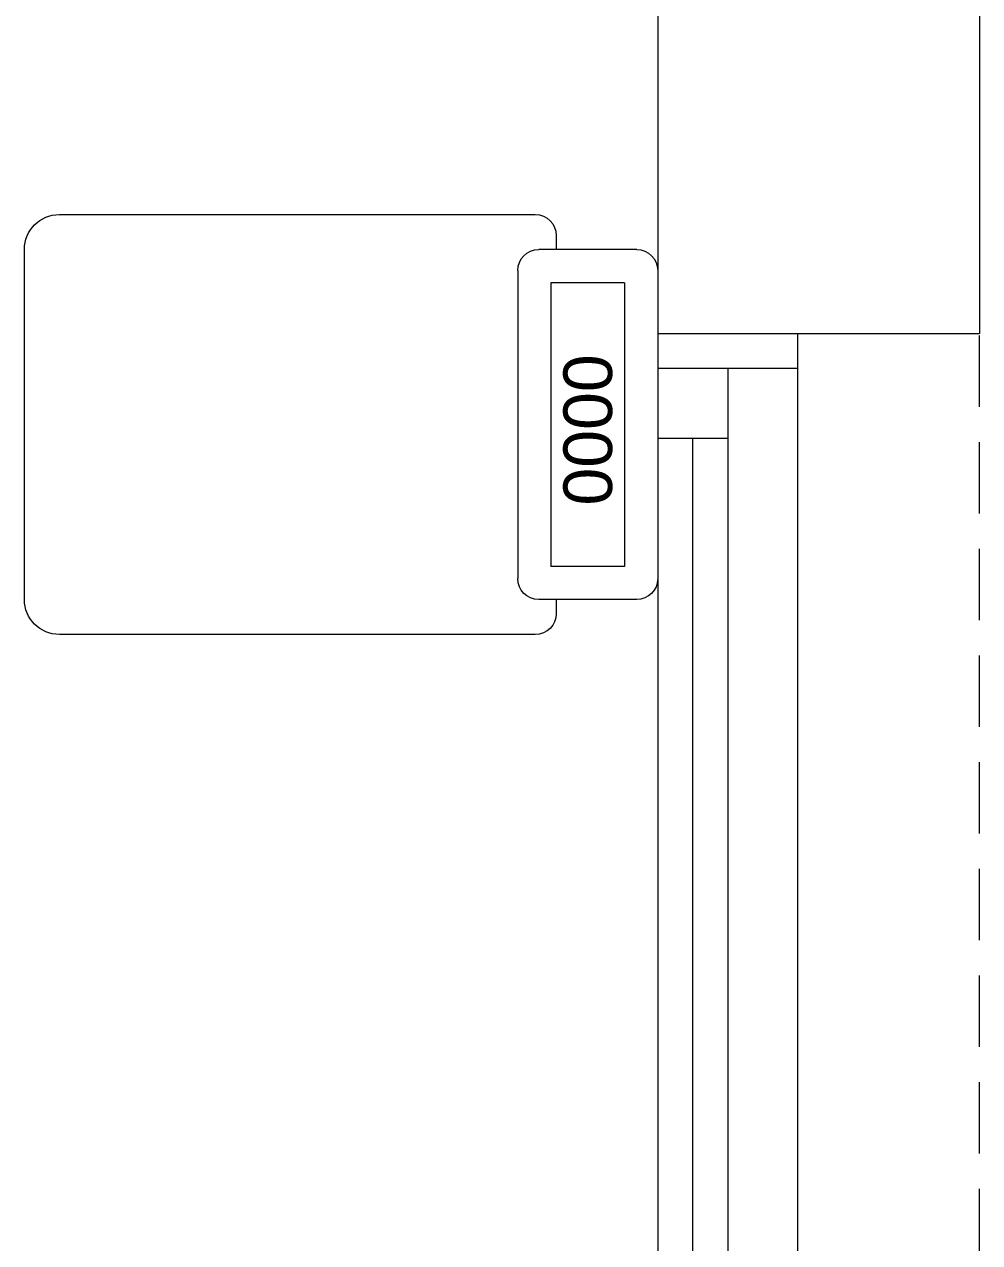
# Model space of a CAD drawing. Header units: millimetres. Extents: x -160614 to 59925, y -157025 to 0.
# Drawn here: x -97992 to -97309, y -107735 to -106865 of the extents above; entities that cross this region are included whole.
import ezdxf

# ---------------------------------------------------------------- set-up
doc = ezdxf.new("R2010")
doc.units = ezdxf.units.MM
doc.header["$LTSCALE"] = 8
doc.linetypes.add('HIDDEN', pattern=[9.525, 6.35, -3.175])
for name, color, linetype, lineweight in [('72_EGR_EQP_TAG', 9, 'Continuous', 5), ('Aluminum', 9, 'Continuous', 5), ('LOADING', 9, 'Continuous', 5), ('Proj', 9, 'Continuous', 5), ('Walls', 9, 'Continuous', 5)]:
    doc.layers.add(name, color=color, linetype=linetype, lineweight=lineweight)
doc.styles.get("Standard").update_dxf_attribs({"font": 'ARIALUNI.TTF'})

# ---------------------------------------------------------------- blocks, each defined once
blk = doc.blocks.new('HF13461A-P')
at = {"layer": 'LOADING'}
for p, q in [((0.25794, 0.45028), (0.03794, 0.45028)), ((0.02294, 0.43528), (0.02294, 0.36528)), ((0.27294, 0.43528), (0.27294, 0.36528)), ((0.24927, 0.42662), (0.0466, 0.42662)), ((0.0466, 0.42662), (0.0466, 0.37395)), ((0.24927, 0.42662), (0.24927, 0.37395)), ((0.02294, 0.37783), (0.01294, 0.37783)), ((0.28294, 0.37783), (0.27294, 0.37783)), ((0.24927, 0.37395), (0.0466, 0.37395)), ((-0.00206, 0.36283), (-0.00206, 0.02283)), ((0.29794, 0.02283), (0.29794, 0.36283)), ((0.25794, 0.35028), (0.03794, 0.35028)), ((0.02294, -0.00217), (0.27294, -0.00217))]:
    blk.add_line(p, q, dxfattribs=at)
for centre, radius, start, end in [((0.03794, 0.43528), 0.015, 90, 180), ((0.25794, 0.43528), 0.015, 0, 90), ((0.01294, 0.36283), 0.015, 90, 180), ((0.28294, 0.36283), 0.015, 0, 90), ((0.03794, 0.36528), 0.015, 180, 270), ((0.25794, 0.36528), 0.015, 270, 0), ((0.02294, 0.02283), 0.025, 180, 270), ((0.27294, 0.02283), 0.025, 270, 0)]:
    blk.add_arc(centre, radius, start, end, dxfattribs=at)
blk.add_text('0000', height=0.034767, dxfattribs=at).set_placement((0.09007, 0.3829))
blk = doc.blocks.new('GF1')
at = {"layer": 'Aluminum', "color": 9}
for p, q in [((-97539.37, -107086.01), (-97539.37, -108586.01)), ((-97439.37, -107086.01), (-97439.37, -108586.01)), ((-97439.37, -107111.01), (-97539.37, -107111.01)), ((-97489.37, -107111.01), (-97489.37, -108561.01)), ((-97489.37, -107161.01), (-97539.37, -107161.01)), ((-97514.37, -108511.01), (-97514.37, -107161.01))]:
    blk.add_line(p, q, dxfattribs=at)
at = {"layer": 'Proj', "color": 9, "linetype": 'HIDDEN'}
blk.add_line((-97309.37, -108586.01), (-97309.37, -107086.01), dxfattribs=at)
at = {"layer": 'Walls', "color": 9}
for p, q in [((-97309.37, -105742.61), (-97309.37, -107086.01)), ((-97539.37, -105842.61), (-97539.37, -107086.01)), ((-97539.37, -107086.01), (-97309.37, -107086.01))]:
    blk.add_line(p, q, dxfattribs=at)
at = {"layer": 'LOADING', "color": 9, "lineweight": 0, "xscale": -1000, "yscale": 1000, "zscale": 1000, "rotation": 270}
blk.add_blockref('HF13461A-P', (-97989.65, -107298.9), dxfattribs=at)

msp = doc.modelspace()

# ---------------------------------------------------------------- block references
at = {"layer": '72_EGR_EQP_TAG'}
msp.add_blockref('GF1', (0, 0), dxfattribs=at)

doc.saveas('drawing.dxf')
